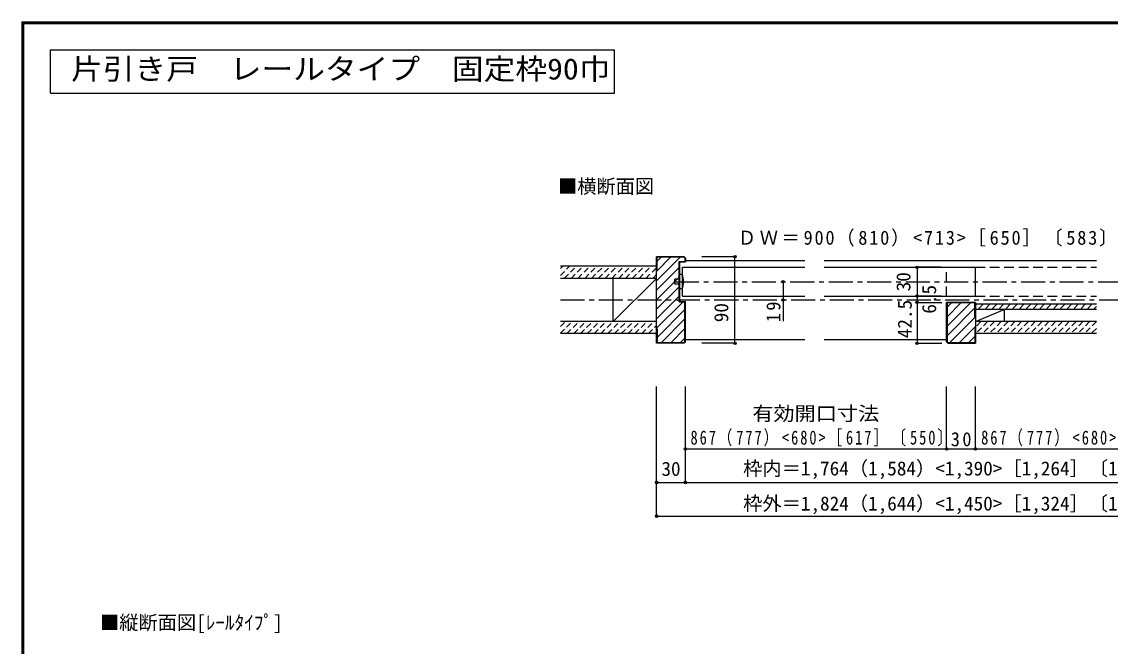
# Model space of a CAD drawing. Units: millimetres at full size, sheet at 1:5; details may follow other scales. Extents: x -973 to 977, y -718 to 696.
# Drawn here: x -973 to 158, y 46 to 696 of the extents above; entities that cross this region are included whole.
import ezdxf
from ezdxf.enums import TextEntityAlignment as Align

# ---------------------------------------------------------------- set-up
doc = ezdxf.new("R2010")
doc.units = ezdxf.units.MM
doc.header["$LTSCALE"] = 5
doc.header["$PDMODE"] = 32
doc.header["$PDSIZE"] = 2.5
for name, pattern in [('CHAIN1', [8, 5, -1, 1, -1]), ('DASHED1', [1.8, 1.2, -0.6]), ('DASHED2', [3, 2, -1])]:
    doc.linetypes.add(name, pattern=pattern)
for name, color, linetype in [('0-1_通り芯', 4, 'CHAIN1'), ('0-2_柱', 3, 'Continuous'), ('0-3_仕上げ', 2, 'Continuous'), ('0-4_枠', 3, 'Continuous'), ('0-6_扉', 6, 'Continuous'), ('0-7_金物', 7, 'Continuous'), ('0-A_文字', 7, 'Continuous'), ('0-B_寸法', 7, 'Continuous'), ('0-C_ハッチ', 4, 'DASHED1'), ('F-1_枠', 6, 'Continuous')]:
    doc.layers.add(name, color=color, linetype=linetype)
doc.styles.add('ＭＳ ゴシック', font='')
doc.styles.get('ＭＳ ゴシック').set_extended_font_data('MS Gothic')

msp = doc.modelspace()

# ---------------------------------------------------------------- linework, layer by layer
at = {"layer": '0-1_通り芯'}
msp.add_line((-413.347, 406.5), (416.653, 406.5), dxfattribs=at)
at = {"layer": '0-2_柱', "color": 7}
for p, q in [((-358.347, 384), (-313.347, 429)), ((18.153, 384), (48.153, 396.5))]:
    msp.add_line(p, q, dxfattribs=at)
at = {"layer": '0-2_柱'}
for p, q in [((-358.347, 384), (-358.347, 429)), ((-313.347, 384), (-313.347, 429)), ((48.153, 396.5), (48.153, 384))]:
    msp.add_line(p, q, dxfattribs=at)
at = {"layer": '0-3_仕上げ'}
for p, q in [((-313.347, 441.5), (-413.347, 441.5)), ((-313.347, 429), (-413.347, 429)), ((143.903, 402), (18.153, 402)), ((143.903, 396.5), (18.153, 396.5)), ((-313.347, 384), (-413.347, 384)), ((143.903, 384), (18.153, 384)), ((-313.347, 371.5), (-413.347, 371.5)), ((143.903, 371.5), (18.153, 371.5))]:
    msp.add_line(p, q, dxfattribs=at)
at = {"layer": '0-4_枠'}
for p, q in [((-313.347, 361.5), (-313.347, 451.5)), ((-284.761, 451.5), (-313.347, 451.5)), ((-312.847, 436.5), (-312.847, 451)), ((-284.968, 451), (-312.847, 451)), ((-289.847, 404.5), (-289.847, 446.5)), ((-289.847, 446.5), (-283.847, 446.5)), ((-289.347, 405), (-289.347, 446)), ((-289.347, 446), (-283.347, 446)), ((-284.968, 451), (-283.847, 449.879)), ((-283.347, 450.086), (-284.761, 451.5)), ((-283.847, 449.879), (-283.847, 446.5)), ((-283.347, 450.086), (-283.347, 446)), ((-312.847, 436.5), (-313.347, 436.5)), ((-289.847, 404.5), (-283.847, 404.5)), ((-289.347, 405), (-283.347, 405)), ((-283.847, 363.414), (-283.847, 404.5)), ((-283.347, 362.914), (-283.347, 405)), ((18.153, 404), (-11.847, 404)), ((-11.847, 362.914), (-11.847, 404)), ((17.653, 403.5), (-11.347, 403.5)), ((-11.347, 403.5), (-11.347, 363.121)), ((17.653, 389), (17.653, 403.5)), ((18.153, 404), (18.153, 361.5)), ((17.653, 389), (18.153, 389)), ((-312.847, 376.5), (-313.347, 376.5)), ((-312.847, 376.5), (-312.847, 362)), ((17.653, 376.5), (18.153, 376.5)), ((17.653, 376.5), (17.653, 362)), ((-283.847, 363.414), (-285.261, 362)), ((-284.761, 361.5), (-283.347, 362.914)), ((-10.433, 361.5), (-11.847, 362.914)), ((-10.226, 362), (-11.347, 363.121)), ((-284.761, 361.5), (-313.347, 361.5)), ((-285.261, 362), (-312.847, 362)), ((-10.433, 361.5), (18.153, 361.5)), ((17.653, 362), (-10.226, 362))]:
    msp.add_line(p, q, dxfattribs=at)
at = {"layer": '0-4_枠', "color": 4}
for p, q in [((-283.347, 447.5), (-159.097, 447.5)), ((-139.097, 447.5), (143.903, 447.5)), ((-283.347, 365.5), (-159.097, 365.5)), ((-139.097, 365.5), (-11.847, 365.5))]:
    msp.add_line(p, q, dxfattribs=at)
at = {"layer": '0-6_扉'}
for p, q in [((-286.347, 410.5), (-286.347, 440.5)), ((-286.347, 440.5), (-159.097, 440.5)), ((-139.097, 440.5), (18.153, 440.5)), ((18.153, 410.5), (18.153, 440.5)), ((-286.347, 410.5), (-159.097, 410.5)), ((-139.097, 410.5), (18.153, 410.5))]:
    msp.add_line(p, q, dxfattribs=at)
at = {"layer": '0-6_扉', "color": 2, "linetype": 'DASHED2'}
for p, q in [((-11.847, 410.5), (-11.847, 440.5)), ((18.153, 440.5), (143.903, 440.5)), ((18.153, 410.5), (143.903, 410.5))]:
    msp.add_line(p, q, dxfattribs=at)
at = {"layer": '0-7_金物'}
for p, q in [((-286.347, 433), (-289.347, 433)), ((-289.347, 418), (-289.347, 433)), ((-289.347, 428), (-294.347, 428)), ((-294.347, 423), (-294.347, 428)), ((-289.347, 423), (-294.347, 423)), ((-286.347, 418), (-289.347, 418))]:
    msp.add_line(p, q, dxfattribs=at)
msp.add_arc((-316.798, 425.5), 31.361, 346.16371, 13.83632, dxfattribs=at)
at = {"layer": '0-A_文字', "color": 3}
for p, q in [((-943.333, 621.667), (-943.333, 666.667)), ((-943.333, 666.667), (-357.143, 666.667)), ((-357.143, 621.667), (-357.143, 666.667)), ((-943.333, 621.667), (-357.143, 621.667))]:
    msp.add_line(p, q, dxfattribs=at)
at = {"layer": '0-B_寸法', "color": 4}
for p, q in [((-231.925, 451.5), (-266.447, 451.5)), ((-231.925, 361.5), (-231.925, 451.5)), ((-17.505, 440.5), (-42.552, 440.5)), ((-42.552, 440.5), (-42.552, 404)), ((-181.925, 425.5), (-181.925, 384.5)), ((-17.505, 410.5), (-42.552, 410.5)), ((-42.552, 404), (-16.911, 404)), ((-42.552, 404), (-42.552, 361.5)), ((-231.925, 361.5), (-266.447, 361.5)), ((-42.552, 361.5), (-16.911, 361.5)), ((-313.347, 181.667), (-313.347, 316.667)), ((-283.347, 251.667), (-283.347, 316.667)), ((-283.347, 216.667), (-283.347, 316.667)), ((-11.847, 251.667), (-11.847, 316.667)), ((18.153, 251.667), (18.153, 316.667)), ((-283.347, 251.667), (-11.847, 251.667)), ((-11.847, 251.667), (18.153, 251.667)), ((18.153, 251.667), (286.653, 251.667)), ((-313.347, 216.667), (316.653, 216.667)), ((-313.347, 181.667), (316.653, 181.667))]:
    msp.add_line(p, q, dxfattribs=at)
at = {"layer": '0-B_寸法', "color": 4, "linetype": 'CHAIN1'}
msp.add_line((-294.347, 425.5), (297.653, 425.5), dxfattribs=at)
at = {"layer": '0-B_寸法'}
for p in [(-231.925, 451.5), (-42.552, 440.5), (-181.925, 425.5), (-181.925, 406.5), (-42.552, 410.5), (-42.552, 404), (-42.552, 404), (-231.925, 361.5), (-42.552, 361.5), (-283.347, 251.667), (-11.847, 251.667), (18.153, 251.667), (-313.347, 216.667), (-283.347, 216.667), (-313.347, 181.667)]:
    msp.add_point(p, dxfattribs=at)
at = {"layer": '0-C_ハッチ'}
for p, q in [((-413.347, 432.03), (-403.877, 441.5)), ((-413.347, 439.101), (-410.948, 441.5)), ((-409.306, 429), (-396.806, 441.5)), ((-402.235, 429), (-389.735, 441.5)), ((-395.164, 429), (-382.664, 441.5)), ((-388.092, 429), (-375.592, 441.5)), ((-381.021, 429), (-368.521, 441.5)), ((-373.95, 429), (-361.45, 441.5)), ((-366.879, 429), (-354.379, 441.5)), ((-359.808, 429), (-347.308, 441.5)), ((-352.737, 429), (-340.237, 441.5)), ((-345.666, 429), (-333.166, 441.5)), ((-338.595, 429), (-326.095, 441.5)), ((-331.524, 429), (-319.024, 441.5)), ((-324.453, 429), (-313.347, 440.106)), ((-317.382, 429), (-313.347, 433.035)), ((18.996, 402), (18.153, 401.157)), ((26.067, 402), (20.567, 396.5)), ((33.138, 402), (27.638, 396.5)), ((40.209, 402), (34.709, 396.5)), ((47.281, 402), (41.781, 396.5)), ((54.352, 402), (48.852, 396.5)), ((61.423, 402), (55.923, 396.5)), ((68.494, 402), (62.994, 396.5)), ((75.565, 402), (70.065, 396.5)), ((82.636, 402), (77.136, 396.5)), ((89.707, 402), (84.207, 396.5)), ((96.778, 402), (91.278, 396.5)), ((103.849, 402), (98.349, 396.5)), ((110.92, 402), (105.42, 396.5)), ((117.991, 402), (112.491, 396.5)), ((125.062, 402), (119.562, 396.5)), ((132.133, 402), (126.633, 396.5)), ((139.204, 402), (133.704, 396.5)), ((143.903, 399.627), (140.776, 396.5)), ((-413.347, 371.822), (-401.169, 384)), ((-413.347, 378.893), (-408.24, 384)), ((-406.598, 371.5), (-394.098, 384)), ((-399.526, 371.5), (-387.026, 384)), ((-392.455, 371.5), (-379.955, 384)), ((-385.384, 371.5), (-372.884, 384)), ((-378.313, 371.5), (-365.813, 384)), ((-371.242, 371.5), (-358.742, 384)), ((-364.171, 371.5), (-351.671, 384)), ((-357.1, 371.5), (-344.6, 384)), ((-350.029, 371.5), (-337.529, 384)), ((-342.958, 371.5), (-330.458, 384)), ((-335.887, 371.5), (-323.387, 384)), ((-328.816, 371.5), (-316.316, 384)), ((-321.745, 371.5), (-313.347, 379.898)), ((23.71, 384), (18.153, 378.443)), ((30.781, 384), (18.281, 371.5)), ((37.852, 384), (25.352, 371.5)), ((44.923, 384), (32.423, 371.5)), ((51.994, 384), (39.494, 371.5)), ((59.065, 384), (46.565, 371.5)), ((66.136, 384), (53.636, 371.5)), ((73.207, 384), (60.707, 371.5)), ((80.278, 384), (67.778, 371.5)), ((87.349, 384), (74.849, 371.5)), ((94.42, 384), (81.92, 371.5)), ((101.491, 384), (88.991, 371.5)), ((108.562, 384), (96.062, 371.5)), ((115.633, 384), (103.133, 371.5)), ((122.704, 384), (110.204, 371.5)), ((129.776, 384), (117.276, 371.5)), ((136.847, 384), (124.347, 371.5)), ((143.903, 383.985), (131.418, 371.5)), ((143.903, 376.914), (138.489, 371.5)), ((-314.674, 371.5), (-313.347, 372.827))]:
    msp.add_line(p, q, dxfattribs=at)
at = {"layer": '0-C_ハッチ', "linetype": 'Continuous'}
for p, q in [((-313.347, 426.518), (-288.865, 451)), ((-312.847, 446.817), (-308.664, 451)), ((-312.847, 436.918), (-298.765, 451)), ((-313.347, 416.619), (-289.847, 440.119)), ((-313.347, 406.719), (-289.847, 430.219)), ((-313.347, 396.82), (-289.847, 420.32)), ((-313.347, 386.92), (-289.847, 410.42)), ((-313.347, 377.021), (-285.868, 404.5)), ((-312.847, 367.621), (-283.847, 396.621)), ((-6.841, 403.5), (-11.347, 398.993)), ((3.059, 403.5), (-11.347, 389.094)), ((12.958, 403.5), (-11.347, 379.195)), ((17.653, 398.295), (-11.347, 369.295)), ((-308.569, 362), (-283.847, 386.722)), ((18.153, 388.896), (-8.743, 362)), ((-298.669, 362), (-283.847, 376.822)), ((18.153, 378.996), (1.157, 362)), ((-288.77, 362), (-283.847, 366.923)), ((17.653, 368.597), (11.056, 362))]:
    msp.add_line(p, q, dxfattribs=at)
at = {"layer": 'F-1_枠'}
for p, q in [((-973.347, 695.833), (-973.347, -700.833)), ((-973.347, 695.833), (976.653, 695.833)), ((-973.347, 695), (976.653, 695)), ((-973.347, 694.167), (976.653, 694.167)), ((-972.514, 695.833), (-972.514, -700.833)), ((-971.68, 695.833), (-971.68, -700.833))]:
    msp.add_line(p, q, dxfattribs=at)

# ---------------------------------------------------------------- texts
at = {"layer": '0-A_文字', "color": 3, "style": 'ＭＳ ゴシック', "width": 1.1}
msp.add_text('片引き戸\u3000レールタイプ\u3000固定枠90巾', height=21.99, dxfattribs=at).set_placement((-922.113, 629.167), align=Align.BOTTOM_LEFT)
at = {"layer": '0-A_文字', "style": 'ＭＳ ゴシック'}
for s, p in [('■横断面図', (-415.889, 513)), ('■縦断面図[ﾚｰﾙﾀｲﾌﾟ]', (-892.042, 59.319))]:
    msp.add_text(s, height=14.66, dxfattribs=at).set_placement(p, align=Align.BOTTOM_LEFT)
at = {"layer": '0-B_寸法', "style": 'ＭＳ ゴシック'}
for s, p in [('30', (-45.052, 415.5)), ('6.5', (-18.337, 392.25)), ('90', (-234.425, 383.353)), ('42.5', (-43.655, 366.746))]:
    msp.add_text(s, height=14.66, rotation=90, dxfattribs=at).set_placement(p, align=Align.BOTTOM_LEFT)
at = {"layer": '0-B_寸法', "style": 'ＭＳ ゴシック', "width": 1.1}
msp.add_text('有効開口寸法', height=14.66, dxfattribs=at).set_placement((-213.847, 276.667), align=Align.BOTTOM_LEFT)
at = {"layer": '0-B_寸法', "style": 'ＭＳ ゴシック'}
for s, p in [('30', (-308.347, 219.167)), ('枠内＝1,764（1,584）<1,390>［1,264］〔1,130〕', (-223.347, 219.577)), ('枠外＝1,824（1,644）<1,450>［1,324］〔1,190〕', (-223.347, 183.124))]:
    msp.add_text(s, height=14.66, dxfattribs=at).set_placement(p, align=Align.BOTTOM_LEFT)
at = {"layer": '0-B_寸法', "char_height": 14.66, "attachment_point": 7, "style": 'ＭＳ ゴシック'}
for s, insert in [('\\T1.2;\\W0.95;ＤＷ＝900（810）<713>［650］〔583〕', (-228.925, 462)), ('\\T1.27;\\W0.75;867（777）<680>［617］〔550〕', (-278.106, 254.167)), ('\\T1.27;\\W0.75;867（777）<680>［617］〔550〕', (24.07, 254.167)), ('\\T1.27;\\W0.95;30', (-7.472, 254.167))]:
    msp.add_mtext(s, dxfattribs=dict(at, insert=insert))
at = {"layer": '0-B_寸法', "insert": (-184.425, 383.375), "char_height": 14.66, "attachment_point": 7, "rotation": 90, "style": 'ＭＳ ゴシック'}
msp.add_mtext('\\T1.27;\\W0.95;19', dxfattribs=at)

doc.saveas('drawing.dxf')
